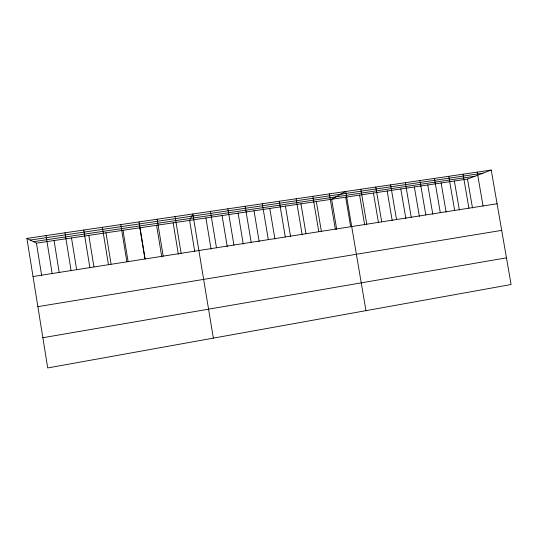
<?xml version="1.0" encoding="UTF-8"?>
<svg xmlns="http://www.w3.org/2000/svg" width="538" height="538" viewBox="0 0 538 538"><rect width="100%" height="100%" fill="white"/><g stroke="black" fill="none" stroke-linecap="round" stroke-linejoin="round"><path stroke-width="0.81" d="M26.9 238.408L36.443 243.169L467.495 179.06L491.228 170.055L511.1 284.528L47.707 367.945L26.9 238.408L491.228 170.055M42.852 337.729L506.466 257.837M37.862 306.653L501.698 230.372M33.026 276.539L497.078 203.761M30.222 240.062L483.016 173.169M33.464 241.683L474.953 176.229M477.193 172.12L483.05 205.96M467.495 179.06L472.492 207.95M463.043 174.204L468.914 208.179M454.354 181.017L459.365 210.076M448.786 176.303L454.664 210.412M441.113 182.987L446.136 212.154M434.415 178.421L440.306 212.665M427.777 184.971L432.801 214.245M419.929 180.553L425.834 214.931M414.341 186.968L419.378 216.357M405.329 182.698L411.24 217.224M400.803 188.979L405.854 218.475M390.615 184.864L396.533 219.531M387.172 191.01L392.222 220.614M375.78 187.049L381.711 221.851M373.439 193.048L378.496 222.772M360.823 189.248L366.761 224.198M359.599 195.106L364.67 224.938M365.954 310.655L345.752 191.467L331.61 199.268L336.707 229.39M345.658 197.184L350.608 226.377M329.357 193.882L335.315 229.127M316.344 201.542L321.448 231.791M312.813 196.316L318.785 231.723M300.957 203.828L305.927 233.378M296.129 198.771L302.107 234.339M285.443 206.135L290.56 236.633M279.296 201.252L285.288 236.976M269.794 208.462L274.925 239.087M262.315 203.754L268.314 239.639M254.023 210.809L259.168 241.623M245.18 206.276L251.185 242.322M238.119 213.176L243.27 244.118M227.89 208.818L233.909 245.032M222.08 215.563L227.244 246.639M210.439 211.387L216.471 247.769M205.913 217.964L211.078 249.175M213.351 338.126L192.839 213.976L189.605 220.392L194.783 251.73M175.072 216.592L181.124 253.311M173.162 222.833L178.347 254.313M157.143 219.235L163.202 256.122M156.578 225.301L161.777 256.976M139.053 221.898L145.119 258.953M139.853 227.789L144.93 258.785M122.987 230.298L128.071 261.428M120.794 224.581L126.867 261.818M105.973 232.826L111.063 264.091M102.361 227.298L108.447 264.709M88.817 235.382L93.915 266.781M83.76 230.035L89.859 267.621M71.507 237.951L76.625 269.572M64.984 232.799L71.09 270.567M54.056 240.553L59.173 272.302M46.033 235.59L52.146 273.539M36.443 243.169L41.708 275.886"/></g></svg>
